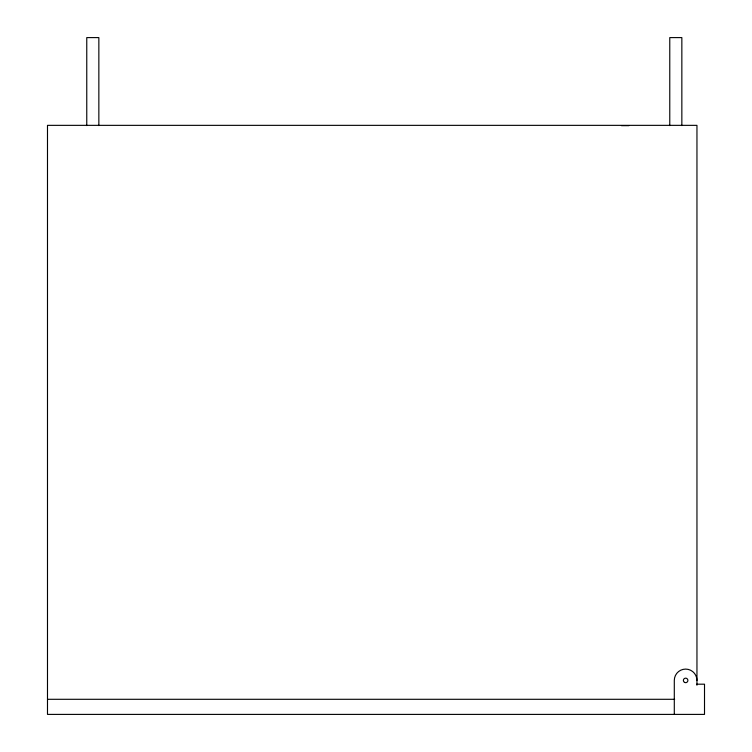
<?xml version="1.0" encoding="UTF-8"?>
<svg xmlns="http://www.w3.org/2000/svg" width="752" height="752" viewBox="0 0 752 752"><rect width="100%" height="100%" fill="white"/><g stroke="black" fill="none" stroke-linecap="round" stroke-linejoin="round"><path stroke-width="1.13" d="M621.434 125.659L628.992 125.659M696.681 684.188L704.511 684.188L704.511 714.4L47.489 714.4L47.489 125.349L696.954 125.349L696.954 685.213M47.489 699.294L674.638 699.294M681.848 125.593L681.848 37.6L669.769 37.6L669.769 125.593M674.3 714.4L674.3 680.419A11.327 11.327 0 0 1 685.627 669.092A11.327 11.327 0 0 1 696.954 680.419M98.85 125.593L98.85 37.6L86.762 37.6L86.762 125.593M684.499 682.374A2.265 2.265 0 0 0 687.892 680.419A2.265 2.265 0 0 0 684.499 678.454A2.265 2.265 0 0 0 684.499 682.374"/></g></svg>
